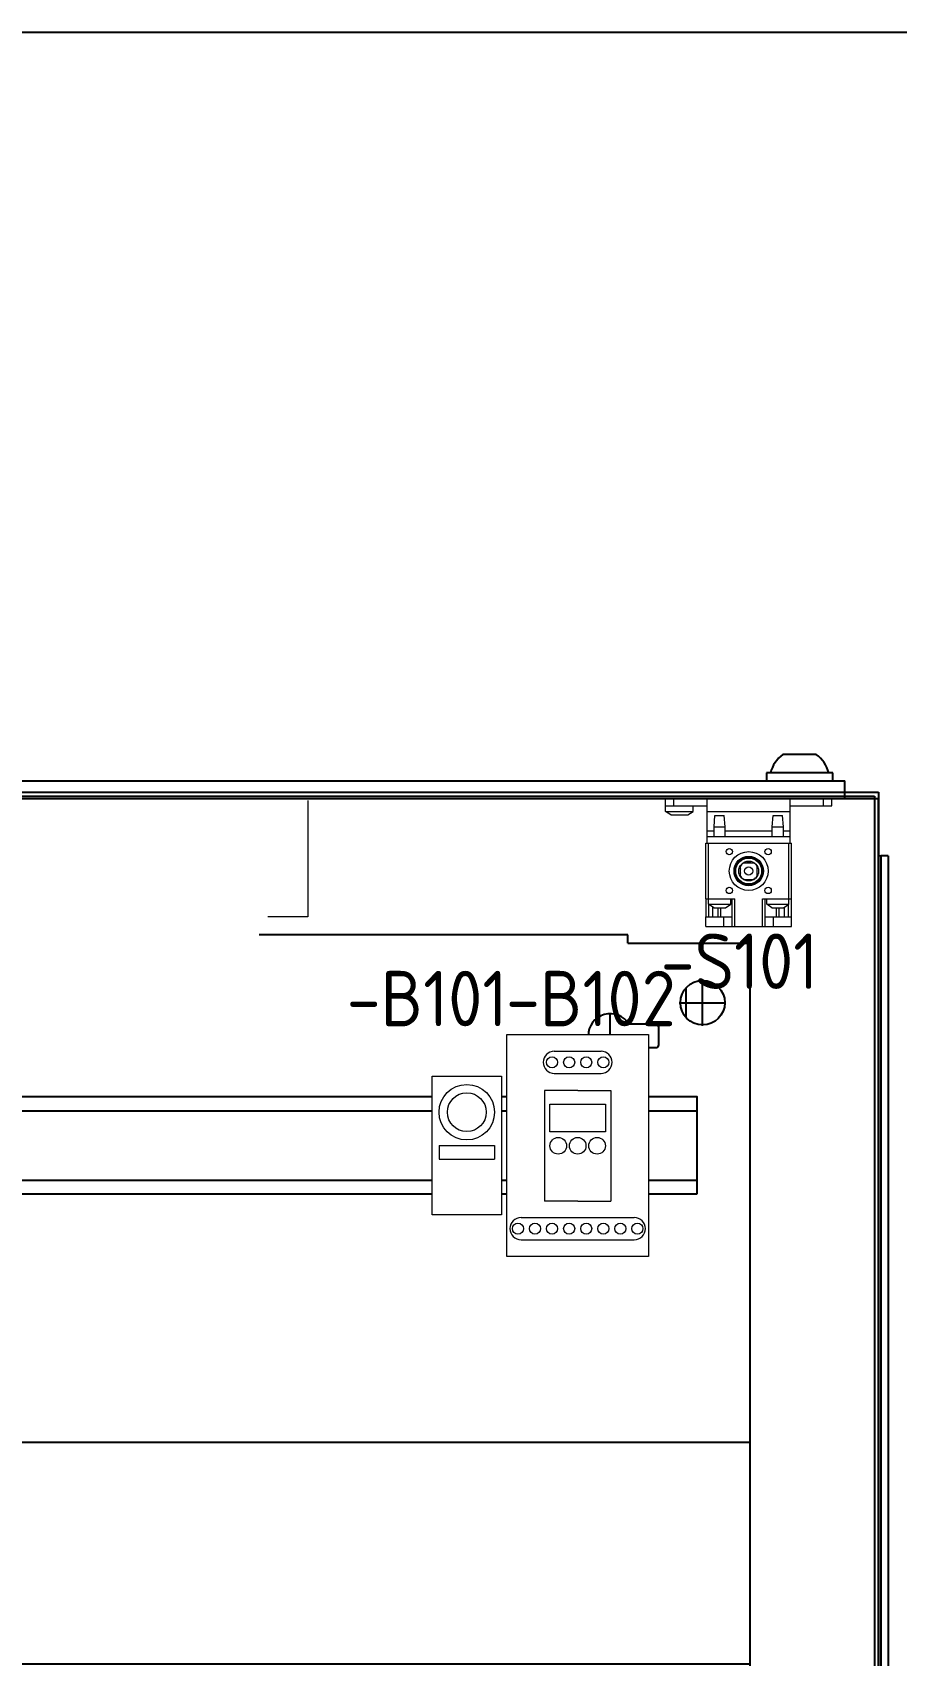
# Model space of a CAD drawing. Header units: millimetres. Extents: x 42356 to 50646, y 31507 to 39566.
# Drawn here: x 47893 to 48205, y 38251 to 38836 of the extents above; entities that cross this region are included whole.
import ezdxf
from ezdxf.enums import TextEntityAlignment as Align

# ---------------------------------------------------------------- set-up
doc = ezdxf.new("R2010")
doc.units = ezdxf.units.MM
doc.set_wipeout_variables(frame=1)
doc.layers.add('! NO PLOT !', color=7, linetype='Continuous', true_color=0xff75dd, plot=False)
doc.layers.add('000-PI-Oprema', color=30, linetype='Continuous', lineweight=5)
for name, color, linetype in [('000-PI-ORMAR', 2, 'Continuous'), ('000-PI_TEXT', 7, 'Continuous'), ('002-PI-Kabelska kanalica', 150, 'Continuous'), ('004-PI-DIN Šina', 3, 'Continuous')]:
    doc.layers.add(name, color=color, linetype=linetype)
doc.styles.add('PI0', font='isocpeur.ttf', dxfattribs={"width": 0.9})

# ---------------------------------------------------------------- blocks, each defined once
blk = doc.blocks.new('2000x800_montazna ploca')
at = {"layer": '! NO PLOT !'}
for p, q in [((-3657.67, 1629.98), (-3657.67, 1619.4)), ((-3651.67, 1616.29), (-3651.67, 1633.09)), ((-3660.07, 1624.69), (-3643.27, 1624.69)), ((-3684.97, 1604.29), (-3684.97, 1621.09)), ((-3668.47, 1616.89), (-3678.16, 1616.89)), ((-3693.37, 1612.69), (-3676.57, 1612.69)), ((-3667.47, 1609.49), (-3667.47, 1615.89)), ((-3678.16, 1608.49), (-3668.47, 1608.49))]:
    blk.add_line(p, q, dxfattribs=at)
blk.add_circle((-3651.67, 1624.69), 8, dxfattribs=at)
for centre, radius, start, end in [((-3684.97, 1612.69), 8, 31.66824, 328.33176), ((-3668.47, 1615.89), 1, 0, 90), ((-3668.47, 1609.49), 1, 270, 0)]:
    blk.add_arc(centre, radius, start, end, dxfattribs=at)
at = {"layer": '000-PI-ORMAR'}
for p, q in [((-3678.67, 1649.19), (-4289.67, 1649.19)), ((-3678.67, 1646.19), (-3678.67, 1649.19)), ((-3678.67, 1646.19), (-3634.67, 1646.19)), ((-3634.67, 1646.19), (-3634.67, -243.81))]:
    blk.add_line(p, q, dxfattribs=at)
blk = doc.blocks.new('E101_svijetlo_8MR2200-1A')
at = {"layer": '000-PI-Oprema', "ltscale": 0.25}
for p, q in [((-190, 25), (-190, -17)), ((190, 25), (190, -17)), ((-190, -17), (-175.6, -17)), ((190, -17), (175.6, -17))]:
    blk.add_line(p, q, dxfattribs=at)
blk.add_wipeout([(-172.5, 0), (172.5, 0), (172.5, -32), (-172.5, -32)])
blk = doc.blocks.new('sklopka_vrata_8MF1000-2VL')
at = {"lineweight": 5}
blk.add_wipeout([(-30, 0), (30, 0), (30, -2.5), (15, -2.5), (15, -16), (15.5, -16), (15.5, -36), (15.4, -36), (15.4, -42.49), (15.49, -42.49), (15.49, -45.99), (-15.49, -45.99), (-15.400001, -36), (-15.5, -36), (-15.5, -16), (-15, -16), (-15, -2.5), (-20, -2.5), (-20, -4.5), (-21.9, -5.75), (-28.1, -5.75), (-30, -4.5)], dxfattribs=at)
at = {"layer": '000-PI-Oprema'}
for p, q in [((-30, 0), (30, 0)), ((-30, -4.5), (-30, 0)), ((-27, -2.5), (-27, 0)), ((-15, -16), (-15, 0)), ((15, -16), (15, 0)), ((27, -2.5), (27, 0)), ((30, -2.5), (30, 0)), ((-30, -2.5), (-27, -2.5)), ((-28.1, -5.75), (-30, -4.5)), ((-30, -4.5), (-20, -4.5)), ((-28.1, -5.75), (-21.9, -5.75)), ((-27, -2.5), (-15, -2.5)), ((-21.9, -5.75), (-20, -4.5)), ((-20, -4.5), (-20, -2.5)), ((-15, -4.5), (15, -4.5)), ((15, -2.5), (30, -2.5)), ((-15, -11.5), (-12.499996, -11.5)), ((-12.5, -10), (-12.2, -6)), ((-12.5, -10), (-8.5, -10)), ((-12.5, -13.499994), (-12.5, -10)), ((-12.2, -6), (-8.8, -6)), ((-8.5, -10), (-8.8, -6)), ((-8.5, -13.499994), (-8.5, -10)), ((-8.499996, -11.5), (8.500004, -11.5)), ((8.5, -10), (8.8, -6)), ((8.5, -10), (12.5, -10)), ((8.5, -13.499994), (8.5, -10)), ((8.8, -6), (12.2, -6)), ((12.5, -10), (12.2, -6)), ((12.5, -13.499994), (12.5, -10)), ((12.500004, -11.5), (15, -11.5)), ((-15.5, -16), (15.5, -16)), ((-15.5, -36), (-15.5, -16)), ((-15, -13.5), (15, -13.5)), ((-14.5, -38), (-14.5, -16)), ((14.5, -38), (14.5, -16)), ((15.5, -36), (15.5, -16)), ((-1.802776, -23), (1.802776, -23)), ((-3, -27.802775), (-3, -24.197225)), ((-1.802776, -29), (1.802776, -29)), ((3, -27.802775), (3, -24.197225)), ((-15.5, -36), (-5, -36)), ((-15.400001, -42.49), (-15.400001, -36)), ((-12.6, -39.25), (-14.5, -38)), ((-14.5, -38), (-6.5, -38)), ((-14.400001, -42.49), (-14.400001, -38.065784)), ((-12.936492, -42.49), (-12.936492, -39.02862)), ((-12.6, -39.25), (-8.4, -39.25)), ((-11.000001, -42.49), (-11.000001, -39.249996)), ((-10.000001, -42.49), (-10.000001, -39.249996)), ((-8.4, -39.25), (-6.5, -38)), ((-6.5, -38), (-6.5, -36)), ((-6, -46), (-6, -36)), ((-5, -46), (-5, -36)), ((5, -36), (14.5, -36)), ((5, -46), (5, -36)), ((6, -46), (6, -36)), ((6.5, -38), (6.5, -36)), ((8.4, -39.25), (6.5, -38)), ((6.5, -38), (14.5, -38)), ((8.4, -39.25), (12.6, -39.25)), ((8.85, -36), (13.15, -36)), ((10, -42.49), (10, -39.249996)), ((11, -42.49), (11, -39.249996)), ((12.6, -39.25), (14.5, -38)), ((12.936492, -42.49), (12.936492, -39.028624)), ((14.4, -42.49), (14.4, -38.065788)), ((14.5, -36), (15.5, -36)), ((15.4, -42.49), (15.4, -36)), ((-15.49, -42.49), (-8.99, -42.49)), ((-15.49, -45.99), (-15.49, -42.49)), ((-15.49, -45.99), (-8.99, -45.99)), ((-15.4, -46), (-15.4, -45.99)), ((-15.4, -46), (-5.999961, -46)), ((-8.99, -42.49), (-6.029656, -42.49)), ((-8.99, -45.99), (-8.99, -42.49)), ((-8.99, -45.99), (-6.000001, -45.99)), ((-6.029656, -42.5), (-6.029656, -42.49)), ((-6.029656, -42.5), (-6, -42.5)), ((-6, -46), (-5, -46)), ((-5, -46), (5, -46)), ((5, -46), (6, -46)), ((6, -42.5), (6.029654, -42.5)), ((6, -45.99), (15.49, -45.99)), ((6.00004, -46), (15.4, -46)), ((6.029654, -42.49), (15.49, -42.49)), ((6.029654, -42.5), (6.029654, -42.49)), ((8.99, -45.99), (8.99, -42.49)), ((15.4, -46), (15.4, -45.99)), ((15.49, -45.99), (15.49, -42.49))]:
    blk.add_line(p, q, dxfattribs=at)
for centre, radius in [((-7, -19), 1.15), ((0, -26), 7), ((0, -26), 5.3), ((0, -26), 5.1), ((0, -26), 4.8), ((0, -26), 4.679181), ((0, -26), 3.579607), ((7, -19), 1.15), ((0, -26), 1.499969), ((-7, -33), 1.15), ((7, -33), 1.15)]:
    blk.add_circle(centre, radius, dxfattribs=at)
for radius, start, end in [(3.5, 121.002719, 148.997284), (3.100426, 90, 104.622596), (3.100426, 75.377404, 90), (3.5, 31.002716, 58.997281), (3.100426, 165.377152, 194.622848), (3.5, 211.002716, 238.997281), (3.100426, 255.377156, 284.622844), (3.5, 301.002719, 328.997284), (3.100426, 345.377406, 14.622594)]:
    blk.add_arc((0, -26), radius, start, end, dxfattribs=at)
blk = doc.blocks.new('*U116')
at = {"layer": '004-PI-DIN Šina'}
blk.add_lwpolyline([(650, -17.5), (650, 17.5), (0, 17.5), (0, -17.5)], close=True, dxfattribs=at)
for points in [[(0, 12.5), (650, 12.5)], [(0, -12.5), (650, -12.5)]]:
    blk.add_lwpolyline(points, dxfattribs=at)
blk = doc.blocks.new('Schneider_Termostat_NSYCC')
blk.add_wipeout([(0, 50), (25, 50), (25, 0), (0, 0)])
at = {"layer": '000-PI-Oprema'}
for p, q in [((2.5, 25), (22.5, 25)), ((2.5, 25), (2.5, 20)), ((22.5, 25), (22.5, 20)), ((2.5, 20), (22.5, 20))]:
    blk.add_line(p, q, dxfattribs=at)
blk.add_lwpolyline([(0, 50), (25, 50), (25, 0), (0, 0)], close=True, dxfattribs=at)
for radius in [10, 7]:
    blk.add_circle((12.5, 37), radius, dxfattribs=at)
blk = doc.blocks.new('*U319')
at = {"layer": '002-PI-Kabelska kanalica'}
for p, q in [((-20, 599), (60, 599)), ((-20, -100), (-20, 599)), ((60, -100), (60, 599)), ((-20, -100), (60, -100))]:
    blk.add_line(p, q, dxfattribs=at)
blk = doc.blocks.new('Schneider_Higrostat_NSYCC')
blk.add_wipeout([(0, 80), (51, 80), (51, 0), (0, 0)])
at = {"layer": '000-PI-Oprema'}
for p, q in [((17.07, 74), (33.93, 74)), ((17.07, 66), (33.93, 66)), ((25.5, 59.88), (13.5, 59.88)), ((13.5, 59.88), (13.5, 19.88)), ((25.5, 59.88), (37.5, 59.88)), ((37.5, 59.88), (37.5, 19.88)), ((25.5, 19.88), (13.5, 19.88)), ((25.5, 19.88), (37.5, 19.88)), ((5.07, 14), (45.93, 14)), ((5.07, 6), (45.93, 6))]:
    blk.add_line(p, q, dxfattribs=at)
for points in [[(0, 0), (0, 80), (51, 80), (51, 0)], [(15.5, 44.88), (15.5, 54.88), (35.5, 54.88), (35.5, 44.88)]]:
    blk.add_lwpolyline(points, close=True, dxfattribs=at)
for centre, radius in [((16.26, 70), 2), ((22.42, 70), 2), ((28.58, 70), 2), ((34.74, 70), 2), ((18.5, 39.88), 3), ((25.5, 39.88), 3), ((32.5, 39.88), 3), ((3.94, 10), 2), ((10.1, 10), 2), ((16.26, 10), 2), ((22.42, 10), 2), ((28.58, 10), 2), ((34.74, 10), 2), ((40.9, 10), 2), ((47.06, 10), 2)]:
    blk.add_circle(centre, radius, dxfattribs=at)
for centre, start, end in [((17.07, 70), 90, 270), ((33.93, 70), 270, 90), ((5.07, 10), 90, 270), ((45.93, 10), 270, 90)]:
    blk.add_arc(centre, 4, start, end, dxfattribs=at)

msp = doc.modelspace()

# ---------------------------------------------------------------- linework, layer by layer
at = {"layer": '! NO PLOT !', "ltscale": 0.25}
msp.add_lwpolyline([(46745.526, 38836.019), (46745.526, 35966.019), (48895.526, 35966.019), (48895.526, 36951.019), (50645.526, 36951.019), (50645.526, 38836.019), (46745.526, 38836.019)], dxfattribs=at)
at = {"layer": '000-PI-ORMAR'}
for p, q in [((48176.026, 38575.519), (48164.026, 38575.519)), ((48182.026, 38568.919), (48158.026, 38568.919)), ((48158.026, 38568.919), (48158.026, 38566.019)), ((48182.026, 38566.019), (48182.026, 38568.919)), ((47418.776, 38566.019), (48186.276, 38566.019)), ((47418.776, 38562.019), (48186.276, 38562.019)), ((48186.276, 38559.519), (48186.276, 38566.019)), ((48186.276, 38562.019), (48198.526, 38562.019)), ((48198.526, 38562.019), (48198.526, 38559.519)), ((48198.538, 38559.519), (47406.538, 38559.519)), ((47418.776, 38560.519), (48186.276, 38560.519)), ((48186.276, 38560.519), (48197.026, 38560.519)), ((48197.026, 38560.519), (48197.026, 38559.519)), ((48197.026, 38559.519), (48197.026, 36575.019)), ((48198.526, 38559.519), (48198.526, 36575.019)), ((48198.538, 36575.019), (48198.538, 38559.519)), ((48199.307, 38539.019), (48198.538, 38538.883)), ((48202.026, 38539.019), (48199.307, 38539.019)), ((48199.307, 38539.019), (48199.307, 36588.019)), ((48202.026, 38539.019), (48202.026, 36588.019))]:
    msp.add_line(p, q, dxfattribs=at)
for centre, start, end in [((48170.421, 38566.324), 124.82083, 166.605416), ((48169.631, 38566.324), 13.394584, 55.17917)]:
    msp.add_arc(centre, 11.2, start, end, dxfattribs=at)

# ---------------------------------------------------------------- block references
for name, p in [('2000x800_montazna ploca', (51786.695, 36861.332)), ('*U116', (47483.026, 38434.519))]:
    msp.add_blockref(name, p)
at = {"rotation": 270}
msp.add_blockref('*U319', (47553.026, 38307.519), dxfattribs=at)

# ---------------------------------------------------------------- texts
at = {"layer": '000-PI_TEXT', "style": 'PI0', "width": 0.9}
for s, p in [('-B101', (48035.595, 38487.523)), ('-B102', (48094.709, 38487.523))]:
    msp.add_text(s, height=20, dxfattribs=at).set_placement(p, align=Align.MIDDLE)

# ---------------------------------------------------------------- next in the draw order: block references
at = {"layer": '000-PI-Oprema'}
for name, p in [('E101_svijetlo_8MR2200-1A', (47802.538, 38533.966)), ('Schneider_Termostat_NSYCC', (48037.45, 38409.519))]:
    msp.add_blockref(name, p, dxfattribs=at)
at = {"layer": '000-PI-ORMAR', "lineweight": 5}
msp.add_blockref('sklopka_vrata_8MF1000-2VL', (48151.651, 38559.519), dxfattribs=at)

# ---------------------------------------------------------------- next in the draw order: block references
at = {"layer": '000-PI-Oprema'}
msp.add_blockref('Schneider_Higrostat_NSYCC', (48064.45, 38394.519), dxfattribs=at)

# ---------------------------------------------------------------- next in the draw order: texts
at = {"insert": (48119.892, 38510.983), "char_height": 20, "width": 16.78721, "attachment_point": 1, "style": 'PI0'}
msp.add_mtext('-S1{\\fISOCPEUR|b0|i0|c238|p34;01}', dxfattribs=at)

doc.saveas('drawing.dxf')
